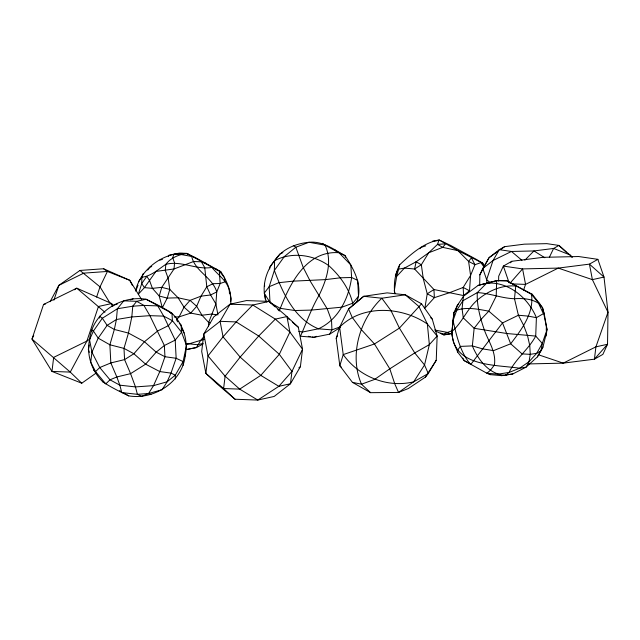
<?xml version="1.0" encoding="UTF-8"?>
<svg xmlns="http://www.w3.org/2000/svg" width="640" height="640" viewBox="0 0 640 640"><rect width="100%" height="100%" fill="white"/><g stroke="black" fill="none" stroke-linecap="round" stroke-linejoin="round"><path stroke-width="0.96" d="M479.688 285.432L479.84 274.856L482.784 268.48L489.064 257.672L499.32 249.68L504.648 246.656L524.32 244.16L546.808 243.648L558.936 245.424L572.28 257.008M498.616 281.056L498.688 276.2L503.352 266.088L511.8 261.296L542.992 257.336L578.648 256.528L597.88 259.344L604.008 277.072L608 312.248L607.528 344.272L602.864 354.384L594.416 359.176L563.224 363.136L528.56 363.928M356.504 302.552C363.496 286.112 353.816 269.232 345.064 255.6C333.664 249.408 322.728 240.84 309 242.28C295.68 243.528 282.128 249.072 274.6 260.632C265.576 271.64 261.064 288.312 266.496 301.928M436.24 360.312L437.136 336.064L432.256 319.088L421.544 303.792L405.272 294.8L387.152 292.872L363.712 296.296L348.576 308.992L339.616 327.168L336.208 338.288L339.816 365.72L352.424 382.352L370.584 392.672L398.536 392.432L408.36 388.512L425.384 377.144L428.28 373.512L436.24 360.312L425.384 377.144M546.04 336.136L547.008 329.6L544.184 313.568L542.592 307.864L539.352 303.208L532.24 294.272L506.824 280.8L496.696 280.608L478.168 285.384L463.464 296.272L457.344 305.432L453.904 312.584L451.736 333.736L453.488 342.192L457.664 352.088L464.192 360.616L486.896 373.248L490.416 374.656L501.68 375.648L512.8 373.944L526.064 367.176L537.392 356.904L542.96 347.056L546.112 334.24M546.248 330.448L546.456 324.76M208.48 326.304L208.672 322.48L215.896 303.936L216.736 291.936L220.152 283.512L219.352 271.168L186.576 253.384C164.288 251.608 140.144 268.984 135.568 291.128M230.64 304.248C232.072 292.568 227.088 281.176 220.776 271.608L195.4 257.576L186.576 253.384C178.624 254.744 170.856 257.696 165.84 264.328C158.368 269.304 151.152 276.192 141.88 277.232L138.664 281.44M395.016 293.632L394.28 290.824L396.656 276.424L395.352 275.504L398.16 269.216L404.424 268.088L414.6 269L433.952 289.536L463.592 295.568L469.512 290.76L470.584 275.44L468.592 261.384L457.952 250.656L439.056 239.936C423.528 242.76 410.888 254.224 399.704 264.76C395.064 273.584 393.504 283.816 394.8 293.632M457.664 352.088L457.848 349.856L460.384 346.392L472.344 345.904L482.496 348.856L493.592 350.624L510.672 343.784C521.384 329.784 534.264 313.04 531.472 294.36L506.824 280.8L496.696 280.608L496.192 296.208L488.792 311.168L480.952 319.488L474.152 328.296L472.344 345.904C478.16 359.824 489.184 374.608 505.552 375.392L509.064 372.448L519.624 368.224L526.064 367.176L529.016 361.72L536.72 353.304L542.288 343.456L547.008 329.6L542.592 307.864L531.472 294.36L532.24 294.272M451.736 333.736L453.904 312.584L456.776 310.16L462.928 300.728L463.464 296.272M185.256 355.416C188.504 340.24 183.04 323.984 171.928 313.28C163.816 307.784 154.896 303.496 146.072 299.248C120.536 295.008 92.296 313.232 89.544 339.72C86.296 354.896 91.76 371.144 102.872 381.856C110.992 387.352 119.904 391.64 128.736 395.88C154.264 400.128 182.512 381.904 185.256 355.416L184.48 357.152M229.44 293.504C229.84 282.488 218.04 275.352 211.944 267.416C196.24 270.176 181.272 260.312 165.84 264.328L165.296 270.416L168.208 278.384L169.768 289.392L167.24 298.08L162.304 307.76L159.24 296.04L152.408 288.352L149.496 280.384L146.784 276.344L141.72 283.6L138.352 294.168L144.432 287.632L155.936 271.416L174.024 268.968L193.544 261.528L201.376 261.792L204.744 267.6L206.8 286.752L210.6 294.984L215.896 303.936L217.944 314.944M230.68 301.528L231.024 298.704L229.672 291.624M300.408 366.632L302.536 349.176L298.344 327.264L286.936 316.56L269.2 301.4L246.464 300.568L230.04 304.192L213.768 316.872L203.816 334.008L201.688 351.456L205.88 373.376L217.288 384.072L235.024 399.232L257.76 400.064L274.184 396.44L290.456 383.76L300.408 366.632L298.864 367.832M89.32 344.928L88.336 349.672L89.312 352.32M113.016 306.176L111.664 303.56L76.776 288.176L43.552 304.472L32 339.064L51.96 371.416L81.76 383.216L96.232 372.992M53.896 300.184L58.848 285.36L79.952 270.448L103.584 268.76L129.752 280.296L141.624 299.544M96.616 297.056L100.016 286.864L107.4 271.448L103.584 268.76M143.088 273.736L141.88 277.232L141.72 283.6L144.432 287.632L152.408 288.352L161.768 287.352L169.768 289.392L178.104 297.792L184.04 307.192L190.696 313.104L201.992 315.24L211.6 314.064L217.04 314.816M279.28 310.944C289.32 284.808 305.904 250.208 338.984 252.72L345.064 255.6L345.368 257.328M399.704 264.76L396.656 276.424L404.424 268.088L416.104 261.792L428.744 252.744L437.512 244.392L439.056 239.936L450.328 245.272L476.184 259.304L482.712 263.184L484.456 266.608M523.592 290.008L525.552 284.4L522.584 268.904L503.352 266.088L509.152 282.88M453.608 315.888L454.232 314.152M455.168 311.536L457.344 305.432L458.64 304.136M135.976 290.32L138.016 285.272M33.712 335.496L32 339.064L70.256 372.088L81.76 383.216M549.408 257.208L553.608 248.448L558.936 245.424L566.136 252.176M336.208 338.288L337.52 335.76M168.288 256.56L169.016 255.176L179.224 253.12L187.992 253.824M322.496 243.36L325.032 245.16C332.728 261.456 326.576 279.984 319.12 295.176C311.48 308.216 306.536 322.512 300.488 336.232L313.984 337.32L329.696 334.144L331.928 329.888L331.544 320.528L327.28 308.96L309.984 280.712L303.176 267.352L295.824 247.24L293.28 245.448M50.072 301.728L58.848 285.36L83.768 273.136L107.4 271.448L129.752 280.296L132.424 285.48M479.84 274.856L489.064 257.672L496.856 252.168M537.392 356.904L542.96 347.056M147.68 270.096L149.96 267.2L151.728 266.544M510.488 262.784L511.8 261.296M510.128 283.064L522.584 268.904L558.24 268.096L589.432 264.136L597.88 259.344M176.616 319.624L179.104 316.872L184.04 307.192L190.032 300.384L200.992 296.16L210.6 294.984L216.736 291.936C212.504 277.328 195.04 271.552 191.688 256.432L181.264 254.56L173.92 254.288L172.704 257.784L174.568 262.88L174.024 268.968L161.768 287.352L159.24 296.04L167.24 298.08L178.104 297.792L190.032 300.384L196.688 306.288L201.992 315.24L208.672 322.48L210.488 322.728M203.84 336.856L200.728 340.296L196.456 347.536L186.248 349.6L196.456 347.536L203.112 343.952M419.84 248.76L421.112 247.36L425.736 245.856M524.856 260.176L533.936 250.944L553.608 248.448L570.12 254.984L571.12 256.616M421.544 303.792L399.424 328.096L374.464 343.976L343.224 354.6L339.816 365.72L341.216 367.024M90.112 338.808L86.896 341.08L53.672 357.368L51.96 371.416L70.256 372.088L86.896 341.08L98.448 306.48L111.664 303.56L112.224 306.496M500.752 249.408L504.648 246.656M74.376 289.776L76.776 288.176L104.936 312.24M329.696 334.144L340.36 327.424M451.968 332.944L450.304 333.84L444.04 334.976L435.352 330.936M130.536 299.84L133.112 298.776M316.616 336.328L313.984 337.32L312.096 336.976M282.888 252.72L280.16 253.72L269.648 267.104L269.72 268.976M340.096 326.88L331.928 329.888L318.432 328.808L302.712 331.976L298.816 331.384M451.808 330.856L442.224 334.416L450.304 333.84L447.184 332.368L434.696 329.992M159.864 260.104L162.432 259.384M112.664 305.432L117.192 304.16M204.16 339.336L186.352 344.632M203.04 343.328L197.904 344.776L186.312 343.536M478.168 285.384L497.168 280.552M43.552 304.472L45.44 304.048M501.68 375.648L503.528 375.368M505.384 375.08L512.8 373.944M432.792 241.064L437.28 240.744M174.168 317L179.104 316.872L190.696 313.104L196.688 306.288L200.992 296.16L206.8 286.752L212.944 283.696L220.152 283.512L224.824 281.896L224.528 277.688L219.352 271.168L220.776 271.608M487.632 283.016L489.472 283.048M512.312 283.92L525.552 284.4L558.24 268.096L592.392 279.632L604.008 277.072L589.432 264.136L592.392 279.632L608 312.248L595.92 346.84L594.416 359.176L607.528 344.272L595.92 346.84L563.224 363.136L538.304 354.72M149.056 394.216L151.048 394.288M193.432 257.352L195.4 257.576M204.072 262.92L205.968 263.2M308.32 336.304L310.208 336.64M352.424 382.352L361.488 384.192L374.648 379.424L389.792 368.816L414.752 352.936L429.352 344.624L437.136 336.064L427.36 324.016L418.88 306.464L405.272 294.8L381.824 298.224L363.712 296.296L348.576 308.992L352.088 317.152L361.2 329.472L374.464 343.976L389.792 368.816L394.792 383.904L398.536 392.432L413.68 381.824L428.28 373.512L424.536 364.984L414.752 352.936L399.424 328.096L390.944 310.544L381.824 298.224C359.6 319.408 348.968 355.328 361.488 384.192L370.584 392.672M470.288 363.736L464.192 360.616L462.736 358.064M469.512 290.76L463.168 287.448L449.176 292.832L434.376 297.656L424.856 308.176L427.232 293.776L423.312 278.808L421.328 264.752L428.744 252.744L442.728 247.36L445.584 243.816L437.512 244.392L442.728 247.36L457.952 250.656L482.712 263.184L483.96 266.576M102.872 381.856L104.648 382.784M487.112 372.816L490.416 374.656M270 302.536L280.192 308.32L294.8 310.52L311.52 310.08L342.064 307.152L352.952 303.128L358.52 296.224L357.688 280.384L351.608 277.504L340.52 277.784L325.736 279.592L293.256 281.152L278.848 282.688L269.176 286.696L264.224 293.168L270 302.536L269.176 286.696L274.36 270.424L274.6 260.632C291.696 251.624 313.152 254.584 328.664 265.528C340.24 275.984 350.032 289.512 353.032 305M119.56 390.672L121.224 391.624M122.896 392.568L128.736 395.88M440.776 333.032L444.04 334.976M544.808 257.744L533.936 250.944L511.456 251.456L499.32 249.68L493.048 260.488L486.64 279.656L487.08 283.512M179.256 323.512L181.056 324.784L181.576 332.208L186.472 345.464L183.112 361.576L183.184 365.368M79.952 270.448L100.016 286.864L109.824 302.76M521.96 260.328L511.456 251.456L493.048 260.488L482.784 268.48L486.64 279.656L490.392 282.824M570.608 256L572.096 257.272M430.744 317.792L432.256 319.088M288 318.416L289.48 319.68M292.44 322.208L298.344 327.264M274.904 306.752L269.2 301.4L252.784 305.024L230.04 304.192L220.088 321.328L203.816 334.008L208.008 355.92L205.88 373.376L223.608 388.536L235.024 399.232M277.76 309.424L279.192 310.76M334.872 249.816L336.192 251.208M215.664 268.56L216.824 269.952M169.016 311.224L170.936 313.528M176.696 320.44L177.976 321.976M484.08 267.072L480.896 262.632L474.936 264.696L468.592 261.384L471.44 257.84L474.936 264.696L470.584 275.44L463.168 287.448L463.592 295.568M181.888 328.672L184.08 332.976M539.352 303.208L540.96 306.664M542.976 310.984L544.184 313.568M93.616 368.496L93.744 370.352L95.544 371.624L105.784 383.912L109.984 379.816L116.832 376.976L130.584 373.648L145.616 364.168L156.184 352.152L164.36 345.504L175.2 340.12L181.576 332.208L172.448 320.704L163.68 316.128L149.864 315.664L131.808 316.952L116.416 319.504L107.128 325.36L98.2 338.152L91.936 352.208L90.72 362.16L95.544 371.624L99.736 367.528L110.832 362.936L124.576 359.608L133.872 353.744L144.44 341.728L157.672 330.976L168.504 325.592L172.448 320.704L171.928 313.28L146.072 299.248L136.712 301.32L123.752 300.84L117.376 308.76L102.344 318.24L93.416 331.032L89.544 339.72L91.936 352.208L99.736 367.528L109.984 379.816L119.856 385.176L135.48 386.912L153.528 385.624L167.128 381.8L175.304 375.152L183.112 361.576L176.152 358.272L164.952 356.728L156.184 352.152L144.44 341.728L128.456 333.064L114.344 329.456L107.128 325.36L102.344 318.24L99.432 316.184L99.464 318.08M264.464 283.368L264.616 286.344M265.08 295.248L265.288 299.208M175.368 378.952L175.304 375.152L171 373.112L159.8 371.568L145.616 364.168L133.872 353.744L123.992 348.384L109.88 344.784L98.2 338.152L93.416 331.032L91.616 329.768L91.656 331.664M477.296 292.6C476.664 305.496 480.288 318.104 484.408 330.184C488.608 341.728 496.304 352.008 494.424 364.968L490.408 370.304L486.896 373.248L497.944 374.16L509.064 372.448C515.6 358.664 528.568 349.448 535.72 336.08L536.392 317.672C528.296 298.064 508.84 281.44 486.712 283.12L477.296 292.6L462.928 300.728L462.056 308.76L463.304 317.896L474.152 328.296L506.816 333.512L535.72 336.08L542.288 343.456L541.032 350.824L536.72 353.304L530.272 354.344L522.064 353.896L510.672 343.784L502.52 322.928L488.792 311.168C478.336 309.264 467.184 306.728 456.776 310.16L453.04 320.616C456.592 335.952 460.288 352.288 470.688 364.576L502.52 322.928L518.4 315.24L528.224 316.112L536.392 317.672L543.368 313.664L538.536 303.304C531.424 298.656 522.728 298.2 514.488 298.728C501.736 298.36 489.92 293.24 477.296 292.6M515.76 286.032L514.488 298.728L518.4 315.24L523.648 325.36L527.512 335.632L529.76 345.48L530.272 354.344L529.016 361.72L519.624 368.224C494.76 364.48 452.616 366.992 451.92 331.504C462.24 322.664 466.904 308.992 477.296 300.144C487.904 291.064 501.56 284.816 515.76 286.032M117.376 308.76L116.416 319.504L114.344 329.456L109.88 344.784L110.832 362.936L116.832 376.976L119.856 385.176L121.768 392.584L137.384 394.32L148.544 393.52L162.136 389.704L167.128 381.8L171 373.112L176.152 358.272L175.2 340.12L163.68 316.128L157.744 305.88L143.928 305.416L132.768 306.208L117.376 308.76M132.768 306.208L131.808 316.952L128.456 333.064L123.992 348.384L124.576 359.608L130.584 373.648L135.48 386.912L137.384 394.32L141.688 396.36L148.544 393.52L153.528 385.624L159.8 371.568L164.952 356.728L164.36 345.504L149.864 315.664L143.928 305.416L136.712 301.32L132.768 306.208M225.112 376.192L223.608 388.536L239.688 389.12L257.76 400.064L278.848 386.328L291.96 371.424L302.536 349.176L289.896 332.056L275.32 319.12L252.784 305.024L236.168 321.92L223.048 336.824L208.008 355.92L225.112 376.192L239.688 389.12L260.768 375.384L279.32 354.304L289.896 332.056L286.936 316.56L275.32 319.12L258.704 336.016L240.16 357.096L225.112 376.192M291.96 371.424L290.456 383.76L278.848 386.328L260.768 375.384L240.16 357.096L223.048 336.824L220.088 321.328L236.168 321.92L258.704 336.016L279.32 354.304L291.96 371.424M351.608 277.504C348.776 298.336 338.392 319.72 318.432 328.808C294.48 319.032 282.864 293.24 274.36 270.424L284.28 256.624L295.824 247.24L309 242.28L325.032 245.16L338.984 252.72L350.84 264.968L351.608 277.504M416.104 261.792L414.6 269L421.328 264.752L416.104 261.792M429.352 344.624L424.536 364.984L413.68 381.824C387.288 388.272 358.8 376.56 343.224 354.6L339.616 327.168C362.4 304.152 402 306.536 427.36 324.016L429.352 344.624M433.952 289.536L427.232 293.776L434.376 297.656L433.952 289.536"/></g></svg>
